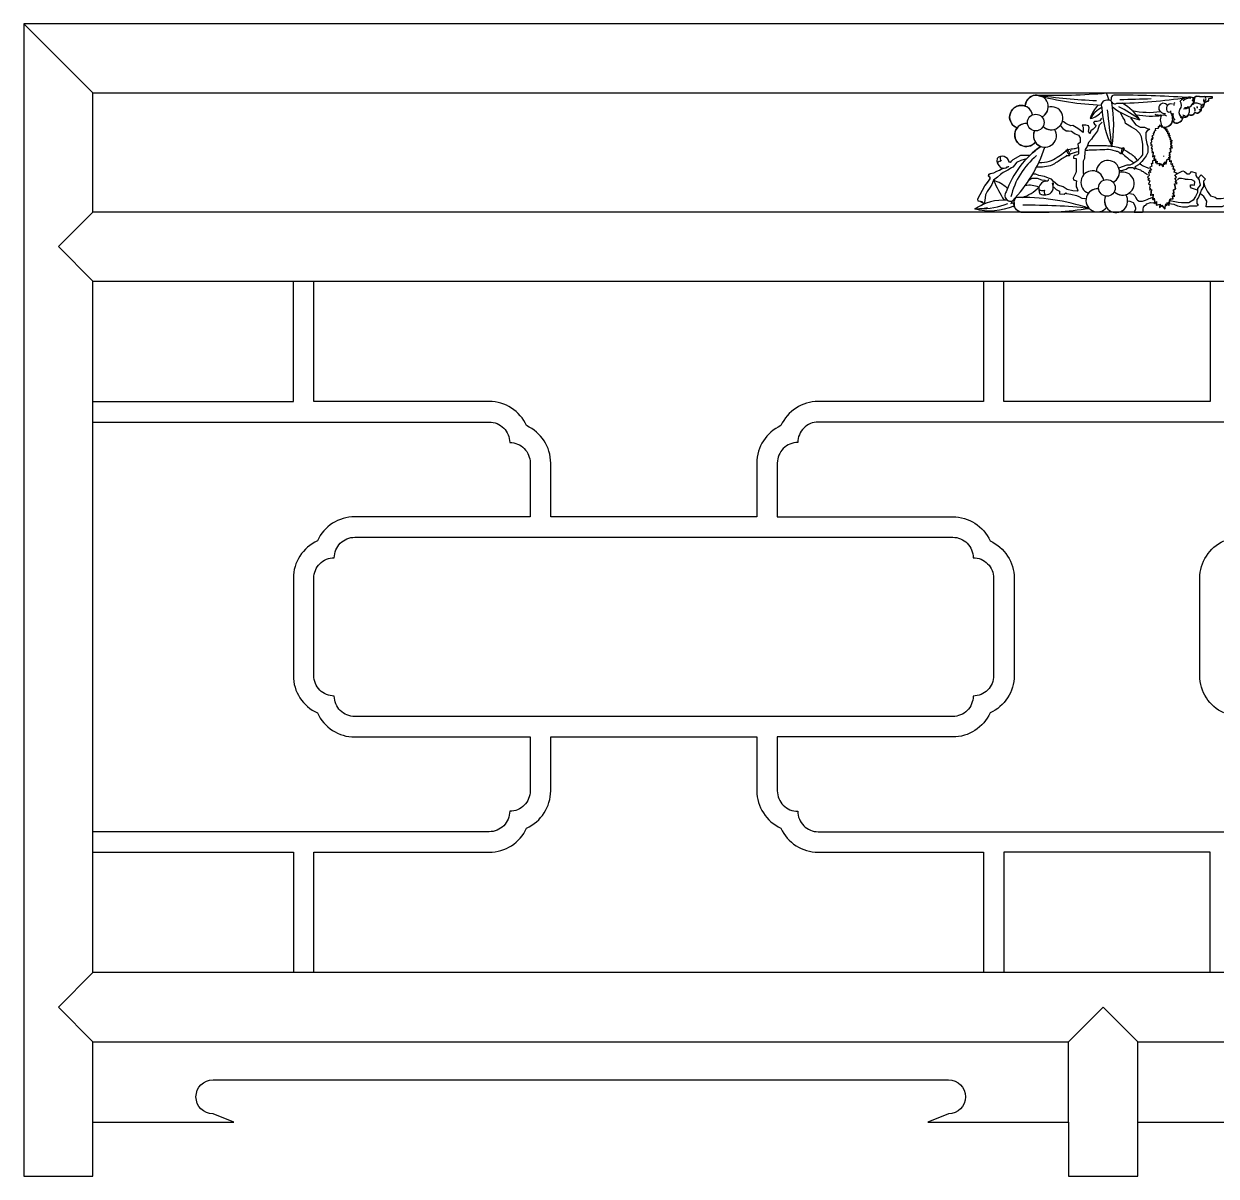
# Model space of a CAD drawing. Extents: x 288 to 2688, y 1348 to 2248.
# Drawn here: x 288 to 1220, y 1348 to 2248 of the extents above; entities that cross this region are included whole.
import ezdxf

# ---------------------------------------------------------------- set-up
doc = ezdxf.new("R2010")
doc.units = 0
doc.header["$LTSCALE"] = 0.85
doc.header["$MEASUREMENT"] = 0
for name, color, linetype in [('3', 3, 'CONTINUOUS'), ('4', 4, 'CONTINUOUS'), ('7', 7, 'CONTINUOUS')]:
    doc.layers.add(name, color=color, linetype=linetype)

msp = doc.modelspace()

# ---------------------------------------------------------------- linework, layer by layer
at = {"layer": '3'}
for p, q in [((1170.67, 2160.64), (1169.43, 2160.03)), ((1171.16, 2162.16), (1170.33, 2162.3)), ((1170.33, 2162.3), (1170.67, 2160.64)), ((1172.24, 2164.01), (1171.12, 2163.86)), ((1171.12, 2163.86), (1171.16, 2162.16)), ((1174.45, 2165.88), (1172.02, 2165.62)), ((1172.02, 2165.62), (1172.24, 2164.01)), ((1175.08, 2166.79), (1174.29, 2167.53)), ((1174.29, 2167.53), (1174.45, 2165.88)), ((1175.47, 2168.57), (1175.08, 2166.79)), ((1177.5, 2166.67), (1175.47, 2168.57)), ((1177.66, 2167.36), (1177.5, 2166.67)), ((1179.2, 2165.7), (1178.73, 2166.77)), ((1179.72, 2167.03), (1179.2, 2165.7)), ((1180.21, 2164.32), (1179.72, 2167.03)), ((1181.06, 2165.51), (1180.21, 2164.32)), ((1181.17, 2163.25), (1181.06, 2165.51)), ((1182.03, 2163.87), (1181.17, 2163.25)), ((1181.95, 2161.72), (1182.03, 2163.87)), ((1182.84, 2162.09), (1181.95, 2161.72)), ((1182.36, 2160.51), (1182.84, 2162.09)), ((1183.4, 2160.77), (1182.36, 2160.51)), ((1182.94, 2159.01), (1183.4, 2160.77)), ((1169.13, 2155.28), (1168.23, 2154.41)), ((1168.23, 2154.41), (1169.38, 2153.42)), ((1169.38, 2153.42), (1168.46, 2152.73)), ((1168.46, 2152.73), (1169.6, 2152.26)), ((1169.6, 2152.26), (1168.78, 2150.32)), ((1170.07, 2157.15), (1168.8, 2157.26)), ((1168.8, 2157.26), (1169.13, 2155.28)), ((1170.48, 2158.34), (1169.12, 2158.16)), ((1169.12, 2158.16), (1170.07, 2157.15)), ((1169.43, 2160.03), (1170.48, 2158.34)), ((1183.68, 2159.11), (1182.94, 2159.01)), ((1183.25, 2158.57), (1183.68, 2159.11)), ((1184.2, 2158.57), (1183.25, 2158.57)), ((1183.62, 2157.23), (1184.2, 2158.57)), ((1184.49, 2156.85), (1183.62, 2157.23)), ((1183.97, 2155.58), (1185.32, 2156.33)), ((1184.95, 2154.38), (1183.97, 2155.58)), ((1184.06, 2153.51), (1184.95, 2154.38)), ((1184.95, 2152.49), (1184.06, 2153.51)), ((1184.26, 2151.58), (1184.95, 2152.49)), ((1185.14, 2150.62), (1184.26, 2151.58)), ((1185.32, 2156.33), (1184.49, 2156.85)), ((1168.78, 2150.32), (1169.75, 2150.19)), ((1169.75, 2150.19), (1169.28, 2148.05)), ((1169.28, 2148.05), (1170.13, 2147.78)), ((1170.13, 2147.78), (1169.42, 2147.01)), ((1169.42, 2147.01), (1170.52, 2147.28)), ((1171.16, 2143.05), (1171.45, 2140.87)), ((1178.56, 2144.48), (1178.5, 2143.98)), ((1183.38, 2142.9), (1182.23, 2141.3)), ((1183.53, 2139.85), (1183.38, 2142.9)), ((1169.07, 2133.21), (1167.23, 2132.96)), ((1167.23, 2132.96), (1168.52, 2131.6)), ((1169.33, 2136.32), (1167.66, 2135.5)), ((1167.66, 2135.5), (1169.07, 2133.21)), ((1168.86, 2138.56), (1169.33, 2136.32)), ((1170, 2138.37), (1168.86, 2138.56)), ((1171.45, 2140.87), (1169.94, 2140.67)), ((1169.94, 2140.67), (1170, 2138.37)), ((1184.7, 2140.69), (1183.53, 2139.85)), ((1184.58, 2137.77), (1184.7, 2140.69)), ((1185.79, 2138.28), (1184.58, 2137.77)), ((1185.14, 2136.14), (1185.79, 2138.28)), ((1186.54, 2136.5), (1185.14, 2136.14)), ((1185.92, 2134.11), (1186.54, 2136.5)), ((1186.93, 2134.25), (1185.92, 2134.11)), ((1186.34, 2133.52), (1186.93, 2134.25)), ((1187.62, 2133.52), (1186.34, 2133.52)), ((1186.84, 2131.71), (1187.62, 2133.52)), ((1167.24, 2129.08), (1166.04, 2127.89)), ((1166.04, 2127.89), (1167.58, 2126.56)), ((1167.58, 2126.56), (1166.34, 2125.63)), ((1166.34, 2125.63), (1167.88, 2124.98)), ((1167.88, 2124.98), (1166.78, 2122.36)), ((1168.52, 2131.6), (1166.8, 2131.75)), ((1166.8, 2131.75), (1167.24, 2129.08)), ((1188.02, 2131.19), (1186.84, 2131.71)), ((1187.32, 2129.47), (1189.15, 2130.48)), ((1188.64, 2127.86), (1187.32, 2129.47)), ((1187.44, 2126.67), (1188.64, 2127.86)), ((1188.64, 2125.3), (1187.44, 2126.67)), ((1187.7, 2124.06), (1188.64, 2125.3)), ((1188.9, 2122.77), (1187.7, 2124.06)), ((1189.15, 2130.48), (1188.02, 2131.19)), ((1166.78, 2122.36), (1168.08, 2122.19)), ((1168.08, 2122.19), (1167.45, 2119.29)), ((1167.45, 2119.29), (1168.6, 2118.93)), ((1168.6, 2118.93), (1167.64, 2117.88)), ((1167.64, 2117.88), (1169.12, 2118.25)), ((342.33, 1600.59), (498.83, 1600.59))]:
    msp.add_line(p, q, dxfattribs=at)
for points in [[(342.33, 2193.59), (288.33, 2247.59)], [(1206.56, 2190.74), (1216.39, 2190.74), (1216.39, 2189.6), (1215.69, 2189.26), (1214.58, 2189.17), (1213.72, 2188.92), (1213.64, 2187.81), (1213.04, 2186.95), (1212.02, 2186.87), (1211.16, 2186.19), (1210.57, 2186.21)], [(1130.01, 2173.93), (1128.65, 2171.89), (1126.61, 2171.21), (1124.57, 2171.21), (1123.89, 2170.53), (1124.57, 2169.18), (1125.59, 2168.5), (1125.25, 2167.14), (1123.55, 2165.44), (1121.85, 2164.08), (1120.83, 2161.71), (1119.81, 2163.4), (1120.49, 2166.46), (1119.81, 2167.82), (1117.77, 2168.5), (1115.05, 2168.5), (1115.73, 2166.8), (1115.73, 2165.78), (1115.73, 2164.42), (1115.73, 2163.06), (1115.73, 2162.73), (1111.65, 2165.78), (1107.58, 2168.16), (1106.22, 2167.82), (1103.16, 2169.18), (1102.14, 2169.86), (1100.1, 2171.21)], [(1130.69, 2170.87), (1128.31, 2168.5), (1126.95, 2164.08), (1124.57, 2161.03), (1123.55, 2159.67), (1122.19, 2157.63), (1119.81, 2154.92), (1118.79, 2151.86), (1117.43, 2149.48), (1117.09, 2146.77), (1116.75, 2143.37), (1116.75, 2142.35), (1115.73, 2140.32), (1115.73, 2137.6), (1115.73, 2136.58), (1115.73, 2135.22), (1115.73, 2132.85), (1115.73, 2131.15), (1116.07, 2129.79)], [(1143.6, 2135.22), (1150.06, 2137.6), (1152.44, 2137.6), (1154.14, 2138.28), (1156.86, 2139.98), (1158.9, 2141.67), (1160.94, 2143.71), (1162.3, 2145.41), (1162.3, 2148.46), (1162.3, 2152.54), (1162.3, 2153.56), (1161.28, 2159.33), (1159.92, 2162.05), (1157.2, 2164.76), (1153.46, 2166.8), (1148.7, 2169.86), (1148.36, 2172.23), (1147, 2174.27), (1144.96, 2178)], [(1152.78, 2174.27), (1156.86, 2168.84), (1160.26, 2166.8), (1160.26, 2166.8), (1163.66, 2166.8), (1165.7, 2165.78), (1167.74, 2165.44), (1165.7, 2164.08), (1164.68, 2162.73), (1164.68, 2162.73), (1164.68, 2160.01), (1164.68, 2157.97), (1165.36, 2154.24), (1166.38, 2151.86), (1166.38, 2147.11), (1165.02, 2144.39), (1163.32, 2142.35), (1161.62, 2139.98), (1160.6, 2138.96), (1158.9, 2137.6), (1156.52, 2136.24), (1156.18, 2135.56), (1156.18, 2134.2), (1155.84, 2134.2), (1154.82, 2135.22), (1152.78, 2135.22), (1151.08, 2135.22), (1149.38, 2133.86), (1149.38, 2133.86), (1147.34, 2133.18), (1145.64, 2132.85), (1143.94, 2132.85)], [(1171.59, 2176.99), (1173.56, 2176.26), (1173.39, 2176.6), (1174.07, 2176.6), (1174.42, 2176.26), (1175.1, 2176.26), (1176.04, 2176.43), (1177.31, 2176.13)], [(1182.03, 2178.58), (1182.98, 2178.99), (1184.01, 2178.57), (1184.01, 2178.57), (1184.09, 2177.54), (1185.03, 2177.46), (1184.73, 2176.11)], [(1098.06, 2167.82), (1099.76, 2165.78), (1102.48, 2164.08), (1104.18, 2164.08), (1106.56, 2163.74), (1107.58, 2163.06), (1109.61, 2161.71), (1111.99, 2160.69), (1113.35, 2158.65), (1113.35, 2156.61), (1113.35, 2154.92), (1111.65, 2153.56), (1111.99, 2150.16), (1111.99, 2147.11), (1111.99, 2146.09), (1111.31, 2145.41), (1109.61, 2144.73), (1108.59, 2144.73), (1108.25, 2143.71), (1108.25, 2142.69), (1110.29, 2142.35), (1110.29, 2141.33), (1110.29, 2137.26), (1110.29, 2134.54), (1110.29, 2132.51), (1109.95, 2131.15), (1108.93, 2129.11), (1107.91, 2127.07), (1108.25, 2125.71), (1110.63, 2125.04), (1110.29, 2123), (1110.29, 2120.28), (1110.97, 2118.92), (1111.65, 2117.23), (1110.97, 2116.89), (1107.58, 2117.23), (1103.16, 2118.24), (1100.1, 2120.28), (1096.02, 2121.64), (1092.62, 2124.36), (1090.92, 2126.39), (1090.92, 2126.39), (1088.54, 2127.07), (1085.48, 2128.43), (1081.06, 2129.11), (1078.68, 2130.13), (1076.3, 2130.13)], [(1178.73, 2166.77), (1179.2, 2165.7), (1179.72, 2167.03), (1180.21, 2164.32), (1181.06, 2165.51), (1181.17, 2163.25), (1181.6, 2163.56), (1181.95, 2161.72), (1182.84, 2162.09), (1182.36, 2160.51), (1183.4, 2160.77), (1182.94, 2159.01), (1183.68, 2159.11), (1183.25, 2158.57), (1184.05, 2158.23), (1183.61, 2157.24), (1185.32, 2156.33), (1183.97, 2155.58), (1184.95, 2154.38), (1184.06, 2153.51), (1184.72, 2151.91), (1184.26, 2151.3), (1184.95, 2152.49), (1185.04, 2152.33)], [(1170.35, 2147.3), (1169.94, 2143.74), (1171.31, 2144.36), (1171.06, 2141.56), (1172, 2141.96), (1172.32, 2139.15), (1173.24, 2139.87), (1173.18, 2138.19), (1175.32, 2138.54), (1175.11, 2136.87), (1176.48, 2137.98), (1178.2, 2135.85), (1178.75, 2138.63), (1179.33, 2137.78), (1179.82, 2139.54), (1180.53, 2138.08), (1181.4, 2141.7), (1183.1, 2141.93), (1182.9, 2143.38), (1183.98, 2143.34), (1183.1, 2145.02), (1183.6, 2145.08), (1183.33, 2147.06), (1184.51, 2147.67), (1183.89, 2150.45), (1185.39, 2150.64), (1184.36, 2151.43), (1185.09, 2152.39)], [(1170.52, 2147.28), (1170.14, 2144.01), (1171.5, 2144.64), (1171.25, 2141.83), (1172.15, 2142.2), (1172.45, 2139.46), (1173.42, 2140.23), (1173.35, 2138.39), (1175.51, 2138.74), (1175.33, 2137.26), (1176.5, 2138.22), (1178.15, 2136.18), (1178.72, 2138.98), (1179.27, 2138.17), (1179.78, 2140.01), (1180.38, 2138.76), (1181.24, 2141.84), (1182.91, 2142.07), (1182.71, 2143.56), (1183.79, 2143.51), (1182.91, 2145.16), (1183.41, 2145.23), (1183.15, 2147.15), (1184.31, 2147.76), (1183.71, 2150.51), (1185.13, 2150.63), (1184.12, 2151.4), (1184.95, 2152.49)], [(1071.39, 2142.23), (1067.18, 2140.73), (1063.56, 2139.23), (1062.36, 2137.42), (1060.85, 2135.62), (1059.65, 2135.01), (1056.94, 2133.21), (1053.32, 2131.4), (1051.21, 2129.9), (1048.81, 2127.79), (1045.79, 2125.38), (1044.29, 2122.08), (1043.08, 2119.97), (1040.67, 2116.66), (1039.47, 2113.95), (1038.87, 2109.74), (1038.54, 2106.94), (1036.76, 2108.54), (1033.75, 2109.14), (1033.44, 2110.94), (1038.87, 2121.17), (1041.88, 2124.78), (1043.08, 2126.59), (1043.08, 2127.79), (1042.48, 2127.79), (1041.88, 2128.69), (1042.18, 2130.2), (1043.38, 2130.8), (1046.09, 2131.1), (1048.2, 2132.61), (1050.31, 2133.21), (1053.02, 2135.01)], [(1101.96, 2147.75), (1102.34, 2148.31), (1103.03, 2149.12), (1103.11, 2148.65), (1103.11, 2148.05), (1103.58, 2146.94), (1104.06, 2146.38), (1104.48, 2145.83), (1104.74, 2145.06), (1104.95, 2144.84), (1104.87, 2144.5), (1104.53, 2144.46), (1104.01, 2144.5), (1103.5, 2144.5), (1102.94, 2144.54), (1102.51, 2144.84)], [(1103.5, 2149.76), (1103.33, 2149.72), (1103.28, 2149.59), (1103.46, 2149.38), (1104.06, 2148.78), (1104.61, 2147.75), (1104.91, 2146.98), (1105.25, 2145.79), (1105.25, 2145.23), (1105.47, 2145.23), (1105.68, 2145.61), (1105.85, 2145.96), (1105.92, 2146.05)], [(1145.33, 2150.52), (1145.66, 2150.59), (1146.71, 2150.71), (1146.45, 2150.31), (1146.04, 2149.87), (1145.62, 2148.74), (1145.59, 2148.01), (1145.52, 2147.31), (1145.18, 2146.57), (1145.19, 2146.27), (1144.89, 2146.08), (1144.61, 2146.28), (1144.27, 2146.67), (1143.89, 2147.02), (1143.51, 2147.43), (1143.49, 2147.55)], [(1147.92, 2149.3), (1147.34, 2150.94), (1147.89, 2149.84), (1147.2, 2150.6), (1147.23, 2149.76), (1146.93, 2148.63), (1146.62, 2147.86), (1146.05, 2146.75), (1145.67, 2146.35), (1145.83, 2146.2), (1146.25, 2146.33)], [(1146.6, 2146.47), (1146.72, 2146.49)], [(1056.52, 2135.98), (1057.37, 2136.23), (1057.73, 2135.93), (1057.49, 2135.81), (1057.13, 2135.81), (1055.88, 2135.63)], [(1188.81, 2130.47), (1193.57, 2132.85), (1194.93, 2132.17), (1196.97, 2130.47), (1198.67, 2130.47), (1199.69, 2131.15), (1200.37, 2132.17), (1200.37, 2132.17), (1203.77, 2131.15), (1203.77, 2129.11), (1204.45, 2127.75), (1206.49, 2125.38)], [(1073.59, 2125.71), (1075.62, 2127.07), (1078, 2127.07), (1079.7, 2127.07), (1083.1, 2125.71), (1085.82, 2125.38), (1086.81, 2124.68)], [(1091.93, 2122.06), (1091.91, 2123.11), (1092.36, 2123.44), (1092.43, 2123.12), (1092.32, 2122.71), (1092.14, 2121.2)], [(1168.9, 2118.28), (1168.33, 2113.46), (1170.19, 2114.31), (1169.85, 2110.52), (1171.13, 2111.05), (1171.56, 2107.25), (1172.8, 2108.23), (1172.72, 2105.95), (1175.61, 2106.43), (1175.34, 2104.17), (1177.19, 2105.67), (1179.51, 2102.79), (1180.26, 2106.55), (1181.04, 2105.4), (1181.7, 2107.78), (1182.66, 2105.81), (1183.84, 2110.7), (1186.14, 2111.01), (1185.87, 2112.98), (1187.33, 2112.92), (1186.14, 2115.19), (1186.81, 2115.28), (1186.45, 2117.95), (1188.04, 2118.78), (1187.21, 2122.54), (1189.24, 2122.8), (1187.84, 2123.87), (1188.83, 2125.16)], [(1169.12, 2118.25), (1168.61, 2113.83), (1170.46, 2114.68), (1170.11, 2110.87), (1171.32, 2111.38), (1171.74, 2107.68), (1173.05, 2108.71), (1172.96, 2106.22), (1175.88, 2106.7), (1175.63, 2104.7), (1177.22, 2105.99), (1179.44, 2103.23), (1180.21, 2107.03), (1180.96, 2105.93), (1181.64, 2108.41), (1182.47, 2106.73), (1183.62, 2110.9), (1185.88, 2111.2), (1185.61, 2113.21), (1187.07, 2113.15), (1185.88, 2115.39), (1186.55, 2115.48), (1186.2, 2118.07), (1187.78, 2118.9), (1186.96, 2122.61), (1188.89, 2122.78), (1187.52, 2123.82), (1188.64, 2125.3)], [(1183.03, 2107.38), (1186.43, 2106.7), (1189.49, 2105.34), (1193.23, 2104.66), (1197.31, 2104.66), (1199.01, 2105.34), (1204.45, 2105.34), (1205.81, 2106.02), (1204.79, 2107.38), (1204.79, 2110.44), (1205.81, 2111.79), (1207.51, 2115.53), (1208.18, 2117.57), (1209.88, 2120.62), (1209.88, 2125.04), (1211.24, 2126.39), (1207.84, 2129.79)], [(1207.84, 2129.79), (1205.81, 2127.41), (1207.17, 2121.64), (1205.13, 2118.92), (1205.13, 2115.87), (1203.43, 2112.81), (1201.73, 2109.76), (1200.37, 2109.08), (1198.33, 2107.72), (1196.63, 2107.72), (1192.89, 2107.72), (1192.55, 2107.72), (1189.83, 2108.06), (1183.37, 2109.42)], [(1196.63, 2126.05), (1192.55, 2126.73), (1190.85, 2126.73), (1189.83, 2126.39), (1189.49, 2125.71)], [(1205.13, 2117.57), (1200.37, 2119.26), (1199.69, 2120.28), (1199.69, 2121.98), (1201.39, 2121.98), (1202.75, 2121.64), (1203.09, 2124.36), (1200.71, 2125.71), (1197.65, 2126.05), (1195.27, 2126.05)], [(1209.88, 2123.34), (1210.56, 2120.96), (1212.6, 2116.89), (1215.32, 2113.15), (1218.72, 2112.13), (1220.08, 2111.11), (1223.48, 2111.11), (1226.88, 2111.79), (1226.88, 2113.83), (1227.56, 2113.49), (1232.32, 2112.81), (1232.32, 2110.77), (1229.94, 2107.38), (1226.88, 2106.02), (1224.16, 2104.66), (1211.92, 2104.66), (1212.26, 2109.08), (1209.88, 2112.81), (1207.51, 2114.85), (1207.3, 2115.08)], [(1091.94, 2120.62), (1092.96, 2119.94), (1094.66, 2118.24), (1097.38, 2116.89), (1097.38, 2114.85), (1100.78, 2114.51), (1102.14, 2115.53), (1102.82, 2115.19), (1106.22, 2114.51), (1110.63, 2113.49), (1112.33, 2112.81), (1114.71, 2111.45), (1117.09, 2111.11), (1118.45, 2110.77)], [(1152.1, 2115.19), (1154.82, 2114.51), (1156.18, 2113.15), (1156.86, 2111.79), (1157.54, 2110.44), (1158.22, 2109.76), (1159.58, 2109.08), (1160.6, 2109.08), (1161.96, 2109.08), (1164.34, 2109.76), (1165.7, 2110.44), (1167.4, 2111.11), (1168.42, 2111.45), (1170.12, 2112.13)], [(1150.4, 2109.42), (1152.1, 2109.08), (1154.82, 2108.06), (1155.84, 2106.36), (1156.52, 2103.98), (1156.52, 2102.97), (1155.5, 2100.59), (1159.92, 2100.59), (1161.96, 2100.59), (1162.64, 2100.93), (1162.64, 2102.97), (1162.64, 2102.97), (1162.98, 2104.32), (1164, 2105.68), (1164.68, 2106.02), (1165.5, 2107.01), (1168.4, 2107.98), (1170.8, 2107.72), (1171.48, 2108.4), (1172.16, 2108.4)], [(1162.64, 2100.59), (1155.5, 2100.59)], [(342.33, 1952.59), (498.83, 1952.59), (498.83, 2046.59)], [(1214.83, 2046.59), (1214.83, 1952.59), (1053.83, 1952.59), (1053.83, 2046.59)], [(342.33, 1600.59), (498.83, 1600.59), (498.83, 1506.59)], [(1214.83, 1506.59), (1214.83, 1600.59), (1053.83, 1600.59), (1053.83, 1506.59)]]:
    msp.add_lwpolyline(points, dxfattribs=at)
for points in [[(1059.05, 2139.41), (1060.1, 2140.58), (1061, 2141.63), (1067.18, 2144.94), (1074.24, 2144.94, -0.035484), (1082.57, 2151.82, -0.151303), (1078.36, 2155.18, -0.994929), (1064.18, 2166.35, -0.995296), (1070.42, 2183.3, -0.401561), (1079.44, 2191.94, -1.541793)], [(1201.99, 2189.66), (1201.99, 2189.66, -0.304737), (1206.56, 2190.74), (1216.39, 2190.74), (1216.39, 2190.17), (1215.69, 2189.26), (1213.72, 2188.92), (1213.34, 2187.38), (1212.53, 2186.91), (1211.59, 2186.53), (1210.57, 2186.21, -0.208822), (1207.94, 2181.1, -0.60506), (1202.85, 2178.43, -0.543089), (1197.96, 2176.87, -0.664152), (1193.73, 2175.23, -0.502454), (1187, 2170.2), (1185.65, 2172.26, -0.430821), (1178.02, 2166.87, 1.132441)], [(1138.26, 2151.52, 0.083293), (1138.07, 2186.37, 0.068153)], [(1068.82, 2100.37, -0.285876), (1061.53, 2105.22, -0.169682), (1031.02, 2103, -0.036123), (1038.54, 2106.94), (1038.54, 2106.94), (1035.25, 2108.84), (1033.75, 2109.14), (1033.44, 2110.94), (1038.87, 2121.17), (1040.37, 2122.98), (1041.88, 2124.78), (1043.08, 2126.89), (1043.08, 2127.79), (1042.18, 2128.24), (1042.03, 2129.45), (1042.78, 2130.5), (1044.74, 2130.95), (1046.09, 2131.1), (1048.2, 2132.61), (1050.31, 2133.21), (1052.9, 2134.93)], [(1037.83, 2046.59), (1037.83, 1952.59), (908.83, 1952.59, 0.294813), (879.67, 1933.75, 0.294813), (860.83, 1904.59), (860.83, 1862.59), (699.83, 1862.59), (699.83, 1904.59, 0.294813), (681, 1933.75, 0.294813), (651.83, 1952.59), (514.83, 1952.59), (514.83, 2046.59)], [(342.33, 1936.59), (651.83, 1936.59, -0.414214), (667.83, 1920.59, -0.414214), (683.83, 1904.59), (683.83, 1862.59), (546.83, 1862.59, 0.294813), (517.67, 1843.75, 0.294813), (498.83, 1814.59), (498.83, 1738.59, 0.294813), (517.67, 1709.42, 0.294813), (546.83, 1690.59), (683.83, 1690.59), (683.83, 1648.59, -0.414214), (667.83, 1632.59, -0.414214), (651.83, 1616.59), (342.33, 1616.59)], [(1359.83, 1936.59), (908.83, 1936.59, 0.414214), (892.83, 1920.59, 0.414214), (876.83, 1904.59), (876.83, 1862.59), (1013.83, 1862.59, -0.294813), (1043, 1843.75, -0.294813), (1061.83, 1814.59), (1061.83, 1738.59, -0.294813), (1043, 1709.42, -0.294813), (1013.83, 1690.59), (876.83, 1690.59), (876.83, 1648.59, 0.414214), (892.83, 1632.59, 0.414214), (908.83, 1616.59), (1359.83, 1616.59, 0.414214)], [(1225.67, 1709.42, -0.294813), (1206.83, 1738.59), (1206.83, 1814.59, -0.294813), (1225.67, 1843.75, -0.294813)], [(514.83, 1506.59), (514.83, 1600.59), (651.83, 1600.59, 0.294813), (681, 1619.42, 0.294813), (699.83, 1648.59), (699.83, 1690.59), (860.83, 1690.59), (860.83, 1648.59, 0.294813), (879.67, 1619.42, 0.294813), (908.83, 1600.59), (1037.83, 1600.59), (1037.83, 1506.59)]]:
    msp.add_lwpolyline(points, format="xyb", dxfattribs=at)
msp.add_lwpolyline([(546.83, 1706.59, -0.414214), (530.83, 1722.59, -0.414214), (514.83, 1738.59), (514.83, 1814.59, -0.414214), (530.83, 1830.59, -0.414214), (546.83, 1846.59), (1013.83, 1846.59, -0.414214), (1029.83, 1830.59, -0.414214), (1045.83, 1814.59), (1045.83, 1738.59, -0.414214), (1029.83, 1722.59, -0.414214), (1013.83, 1706.59)], format="xyb", close=True, dxfattribs=at)
for centre in [(1078.69, 2170.51), (1134.32, 2119.47)]:
    msp.add_circle(centre, 6.51, dxfattribs=at)
for centre, radius, start, end in [((1079.44, 2182.91), 9.03, 296.95658, 177.51396), ((1092.24, 2670.75), 478.98, 268.46959, 274.99409), ((1139.13, 2411.14), 227.17, 254.76956, 267.64993), ((1152.95, 2734.52), 547.54, 262.28504, 267.20122), ((1042.13, 2157.73), 98.56, 17.85138, 21.33331), ((1140.49, 2188.2), 3.04, 169.97681, 298.2601), ((1140.37, 2189.1), 2.9, 77.3015, 187.43528), ((1136.88, 1214.58), 977.36, 86.49785, 89.75785), ((1134.76, 2598.65), 413.18, 270.99363, 278.60505), ((1077.77, 4934), 2746.29, 271.39043, 271.90286), ((1198.51, 2180.68), 9.63, 66.48514, 136.6118), ((1198.54, 2182.64), 6.79, 79.91929, 133.90271), ((1198.51, 2180.68), 9.63, 68.80313, 101.54846), ((1205.08, 2186.8), 4.2, 69.405, 175.30983), ((1206.97, 2184.72), 5.88, 130.76921, 165.57776), ((1199.77, 2187.91), 3.04, 301.71161, 31.78082), ((1218.47, 2186.41), 8.86, 162.59306, 177.05768), ((1210.02, 2189.06), 1.74, 286.12472, 73.87528), ((1067.34, 2174.81), 9.03, 10.95692, 249.51396), ((1067.34, 2174.81), 9.03, 18.14562, 70.05426), ((1090.88, 2173.9), 9.03, 224.8825, 105.51396), ((1079.44, 2182.91), 9.03, 312.03999, 358.05426), ((1145.51, 2166.45), 25.26, 135.58568, 163.30222), ((1140.67, 2162.51), 22.35, 117.56836, 149.94292), ((1118.09, 2189.11), 15.74, 281.82908, 321.99233), ((1133.33, 2184.15), 3.52, 94.16282, 211.35659), ((1206.36, 2185.49), 76.1, 182.3851, 206.51554), ((1135.04, 2182.5), 5.53, 62.86374, 110.82145), ((1928.45, 2262.67), 798.18, 185.91554, 187.95966), ((1169.99, 2222.3), 50.56, 231.63902, 258.70725), ((1098.66, 2091.1), 102.15, 53.02751, 63.94556), ((1127.04, 2151.24), 39.41, 33.01414, 60.66157), ((1167.41, 2237.08), 58.64, 256.78323, 278.55357), ((1178.39, 2181.92), 3.63, 30.34411, 231.45035), ((1184.31, 2181.41), 3.64, 70.44517, 231.30911), ((1187.41, 2179.66), 3.58, 181.12544, 217.1788), ((1188.21, 2184.35), 1.74, 116.72835, 199.62768), ((1194.23, 2178.45), 3.69, 143.39943, 296.71942), ((1187.21, 2184.12), 5.34, 319.36009, 36.39332), ((1194.44, 2188.96), 7.83, 268.41177, 332.2947), ((1195.27, 2186.5), 4.36, 265.66339, 304.81667), ((1193.86, 2179.75), 5.02, 293.70646, 39.08445), ((1193.7, 2179.91), 5.23, 340.41445, 26.10868), ((1200.65, 2186.19), 1.84, 284.83844, 13.16767), ((1203.71, 2176.07), 9.54, 63.12994, 104.20277), ((1200.8, 2180.27), 2.41, 339.27763, 54.47203), ((1204.7, 2181.1), 3.25, 235.2942, 0), ((1203.49, 2181.94), 1.48, 348.35739, 41.53504), ((1204.27, 2186.45), 6.3, 288.68302, 8.57653), ((1214.53, 2182.69), 6.78, 163.76332, 193.58491), ((1206.62, 2186.42), 3.2, 299.08627, 340.12595), ((1168.65, 2244.81), 69.22, 260.54194, 277.1861), ((1185.46, 2172.74), 9.47, 158.04744, 218.27154), ((1179.82, 2183), 5.37, 226.68298, 273.50335), ((1178.36, 2171.75), 4.5, 55.37105, 103.50455), ((1179.29, 2173.17), 6.42, 258.61954, 351.84909), ((1191.38, 2174.56), 6.18, 151.10807, 224.79515), ((1191.68, 2176.26), 5.85, 167.31857, 222.10524), ((1188.49, 2175.22), 5.23, 253.4051, 0.11476), ((1194.23, 2178.45), 3.69, 180, 240.13642), ((1194.6, 2180.34), 6.51, 241.03353, 260.86907), ((1194.94, 2177.64), 1.69, 210.93045, 284.61321), ((1199.9, 2179.24), 3.06, 230.67252, 344.69612), ((1071.3, 2160.8), 9.03, 84.18779, 321.51396), ((1071.3, 2160.8), 9.03, 84.18779, 134.02831), ((1085.85, 2160.24), 9.03, 154.87694, 33.51396), ((1085.85, 2160.24), 9.03, 154.87694, 201.14988), ((1090.88, 2173.9), 9.03, 224.8825, 270), ((1126.18, 2090.5), 75.24, 125.41465, 159.80826), ((1055.11, 2140.99), 6.7, 167.59648, 234.86949), ((1052.52, 2138.83), 5.35, 8.41832, 137.62349), ((1054.59, 2142.52), 3.69, 156.03133, 218.76639), ((1116.8, 2099.05), 58.99, 129.39232, 166.93568), ((979.11, 2186.99), 112.58, 316.4074, 341.46962), ((1051.27, 2136.98), 3.25, 82.27946, 140.84007), ((1053.56, 2139.42), 4.54, 239.43969, 310.70911), ((1057.39, 2133.08), 6.54, 75.33612, 86.33353), ((1122.97, 2123.78), 9.03, 10.95692, 249.51396), ((1135.07, 2131.87), 9.03, 296.95658, 177.51396), ((1035.66, 2095.66), 31.4, 48.4414, 71.1662), ((1145.59, 2167.93), 108.49, 203.08693, 212.3306), ((1087.4, 2118.3), 6.41, 83.47211, 212.67727), ((1095.56, 2122.17), 7.84, 150.3899, 161.38732), ((1122.97, 2123.78), 9.03, 18.14562, 70.05426), ((1146.51, 2122.87), 9.03, 224.8825, 105.51396), ((1135.07, 2131.87), 9.03, 312.03999, 358.05426), ((1059.03, 2113.63), 4.49, 140.65571, 236.85441), ((1059.22, 2141.52), 30.78, 286.53725, 315.61268), ((1073.68, 2102.12), 19.4, 67.14805, 99.44894), ((1083.77, 2121.83), 4.42, 231.08512, 293.82018), ((1085.69, 2121.97), 8.03, 242.65027, 309.92327), ((1089.15, 2116.29), 3.89, 157.33325, 215.89386), ((1087.03, 2119.69), 5.44, 314.49347, 25.76289), ((1126.93, 2109.76), 9.03, 84.18779, 321.51396), ((1126.93, 2109.76), 9.03, 84.18779, 134.02831), ((1141.48, 2109.2), 9.03, 154.87694, 33.51396), ((1146.51, 2122.87), 9.03, 224.8825, 270), ((1053.92, 2068.47), 41.43, 86.21464, 123.56086), ((1036.38, 2156.45), 53.18, 268.20725, 292.57545), ((1059.12, 2113.68), 4.58, 189.28798, 289.44309), ((1059.01, 2113.32), 4.22, 234.83834, 328.59744), ((1058.67, 2108.36), 1.28, 294.29657, 37.18626), ((1060.25, 2106.07), 1.54, 313.05478, 133.05478), ((1068.82, 2107.61), 7.24, 143.23574, 281.56713), ((1065.85, 2106.65), 4.14, 160.50933, 189.92579), ((1067.98, 1947.37), 164.65, 71.39661, 91.72634), ((1074.67, 1680.38), 425.51, 83.81559, 90.82545), ((1141.48, 2109.2), 9.03, 154.87694, 201.14988), ((1022.74, 2230.86), 128.13, 273.70454, 278.15365), ((1078.59, 2393.11), 292.71, 268.37236, 278.23378)]:
    msp.add_arc(centre, radius, start, end, dxfattribs=at)
for points, knots in [([(1118.98, 2152.42), (1120.05, 2152.5), (1123.29, 2152.58), (1127.85, 2152.51), (1132.96, 2152.6), (1137.76, 2152.28), (1141.93, 2151.45), (1144.54, 2150.78), (1145.33, 2150.52)], [36.933611, 36.933611, 36.933611, 36.933611, 39.838827, 45.709794, 49.417771, 53.754741, 58.784692, 61.039077, 61.039077, 61.039077, 61.039077]), ([(1079.02, 2135.9), (1083.42, 2135.93), (1090.87, 2135.97), (1097.76, 2141.64), (1101.55, 2143.94), (1102.84, 2144.62)], [0, 0, 0, 0, 11.536638, 19.591916, 23.569048, 23.569048, 23.569048, 23.569048]), ([(1081.4, 2139.3), (1084.2, 2139.37), (1089.23, 2139.49), (1095.23, 2143.37), (1100.14, 2146.21), (1103.89, 2150.07), (1108.3, 2149.92), (1110.83, 2150.62), (1111.91, 2150.95)], [0, 0, 0, 0, 7.473548, 13.415895, 18.984662, 23.185987, 27.250124, 30.342116, 30.342116, 30.342116, 30.342116]), ([(1105.52, 2148.34), (1105.76, 2148.45), (1106.02, 2148.57), (1106.28, 2148.68), (1106.31, 2148.69)], [25.3573602, 25.3573602, 25.3573602, 25.3573602, 25.9530221, 26.0115804, 26.0115804, 26.0115804, 26.0115804]), ([(1117.35, 2148.79), (1118.73, 2148.95), (1123.32, 2149.33), (1129.85, 2149.29), (1136.46, 2149.92), (1140.51, 2148.59), (1142.63, 2147.88), (1143.49, 2147.55)], [37.330569, 37.330569, 37.330569, 37.330569, 41.102733, 49.760183, 55.322149, 58.845019, 61.315368, 61.315368, 61.315368, 61.315368]), ([(1145.37, 2146.98), (1145.57, 2146.91), (1145.8, 2146.83), (1146.02, 2146.75), (1146.04, 2146.74)], [25.3573602, 25.3573602, 25.3573602, 25.3573602, 25.9530221, 26.0115804, 26.0115804, 26.0115804, 26.0115804]), ([(1146.15, 2146.3), (1146.44, 2146.13), (1148.32, 2144.92), (1150.64, 2142.12), (1154.08, 2140.54), (1154.81, 2139.08), (1154.93, 2138.77)], [63.98947, 63.98947, 63.98947, 63.98947, 64.930532, 70.190309, 73.712054, 74.594486, 74.594486, 74.594486, 74.594486]), ([(1146.3, 2150.15), (1146.54, 2150.05), (1146.85, 2149.91), (1147.14, 2149.75), (1147.22, 2149.71)], [61.9869748, 61.9869748, 61.9869748, 61.9869748, 62.6928338, 62.9114198, 62.9114198, 62.9114198, 62.9114198]), ([(1147.92, 2149.3), (1148.53, 2148.93), (1150.34, 2147.67), (1153.16, 2146.09), (1156.03, 2143.76), (1157.24, 2141.88), (1157.93, 2140.92), (1157.96, 2140.89)], [63.652071, 63.652071, 63.652071, 63.652071, 65.607069, 69.63471, 72.48228, 75.570214, 75.688315, 75.688315, 75.688315, 75.688315]), ([(1156.2, 2135.6), (1156.3, 2135.46), (1157.07, 2134.54), (1159.79, 2134.03), (1162.82, 2132.08), (1164.91, 2130.59), (1166.04, 2129.79)], [77.647877, 77.647877, 77.647877, 77.647877, 78.132454, 81.175213, 84.355766, 88.126282, 88.126282, 88.126282, 88.126282]), ([(1160.02, 2138.49), (1160.1, 2138.42), (1161.35, 2137.3), (1163.76, 2136.05), (1166.15, 2135.2), (1167.06, 2134.88)], [78.558429, 78.558429, 78.558429, 78.558429, 78.85298, 83.14459, 85.784336, 85.784336, 85.784336, 85.784336])]:
    msp.add_open_spline(points, degree=3, knots=knots, dxfattribs=at)
for points in [[(1105.92, 2146.05), (1107.88, 2146.84), (1109.91, 2147.45), (1111.99, 2147.91)], [(1145.27, 2146.78), (1145.45, 2146.69), (1145.63, 2146.59), (1145.81, 2146.49)]]:
    msp.add_open_spline(points, degree=3, dxfattribs=at)
at = {"layer": '4'}
msp.add_lwpolyline([(2688.33, 2247.59), (288.33, 2247.59), (288.33, 1347.59), (342.33, 1347.59), (342.33, 1389.88), (452.33, 1389.88), (436.12, 1396.21, -1), (436.12, 1422.87), (1010.55, 1422.87, -1), (1010.55, 1396.21), (994.33, 1389.88), (1104.33, 1389.88), (1104.33, 1347.59), (1158.33, 1347.59), (1158.33, 1389.88), (1268.33, 1389.88)], format="xyb", dxfattribs=at)
at = {"layer": '7'}
for p, q in [((342.33, 2193.59), (2634.33, 2193.59)), ((342.33, 2100.59), (342.33, 2193.59)), ((342.33, 1506.59), (342.33, 2046.59)), ((342.33, 1389.88), (342.33, 1452.59)), ((1104.33, 1389.88), (1104.33, 1452.59)), ((1158.33, 1389.88), (1158.33, 1452.59))]:
    msp.add_line(p, q, dxfattribs=at)
for points in [[(342.33, 2100.59), (315.33, 2073.59), (342.33, 2046.59), (2634.33, 2046.59), (2661.33, 2073.59), (2634.33, 2100.59)], [(1872.33, 1452.59), (2634.33, 1452.59), (2661.33, 1479.59), (2634.33, 1506.59), (342.33, 1506.59), (315.33, 1479.59), (342.33, 1452.59), (1104.33, 1452.59), (1131.33, 1479.59), (1158.33, 1452.59), (1818.33, 1452.59), (1845.33, 1479.59)]]:
    msp.add_lwpolyline(points, close=True, dxfattribs=at)

doc.saveas('drawing.dxf')
